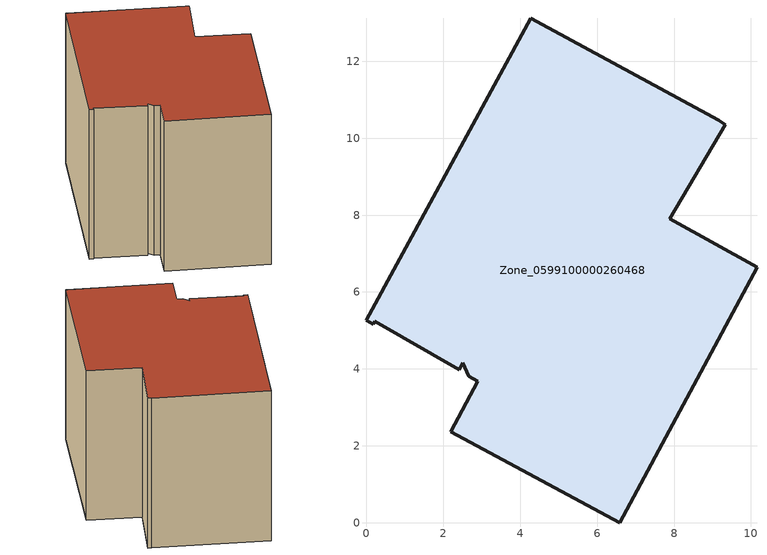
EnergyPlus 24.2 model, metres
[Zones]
Zone_0599100000260468
 floor ground (C_G): 2.65,3.81 2.51,4.15 2.41,3.97 0.21,5.23 0.17,5.17 0,5.26 4.28,13.12 9.17,10.46 9.33,10.35 7.89,7.9 10.16,6.64 6.59,0 2.19,2.36 2.9,3.68 z0
 wall outside (C_F): 10.16,6.64 7.89,7.9 9.33,10.35 9.17,10.46 4.28,13.12 0,5.26 0.17,5.17 0.21,5.23 2.41,3.97 2.51,4.15 2.65,3.81 2.9,3.68 2.19,2.36 6.59,0 10.16,6.64 z0:8.02
 roof outside (C_R): 2.51,4.15 2.65,3.81 2.9,3.68 2.19,2.36 6.59,0 10.16,6.64 7.89,7.9 9.33,10.35 9.17,10.46 4.28,13.12 0,5.26 0.17,5.17 0.21,5.23 2.41,3.97 z8.02
[BUILDING]
Pand.0599100000260468: North Axis=0; Terrain=City; Loads Convergence Tolerance Value=0.04; Temperature Convergence Tolerance Value=0.4; Solar Distribution=FullExterior; Maximum Number of Warmup Days=25; Minimum Number of Warmup Days=1
[Site:Location]
Rotterdam.The.Hague.AP_ZH_NLD Design_Conditions: Latitude=51.96; Longitude=4.45; Time Zone=1; Elevation=-4.5
[SITE:GROUNDTEMPERATURE:BUILDINGSURFACE]
18, 18, 18, 18, 18, 18, 18, 18, 18, 18, 18, 18
[MATERIAL] Thermal Absorptance=0.9; Solar Absorptance=0.7; Visible Absorptance=0.7
Name | Roughness | Thickness | Conductivity | Density | Specific Heat
G.TC.1975-1991 | MediumSmooth | 0.15 | 0.288461 | 540 | 1210
F.TC.1975-1991 | Rough | 0.3 | 0.230769 | 1920 | 840
R.TC.1975-1991 | MediumRough | 0.2 | 0.153846 | 1500 | 1000
[CONSTRUCTION]
C_G: G.TC.1975-1991
C_F: F.TC.1975-1991
C_R: R.TC.1975-1991
[ZONE]
Zone_0599100000260468: Type=1; Multiplier=1; Ceiling Height=Autocalculate; Volume=Autocalculate; Floor Area=autocalculate; Part of Total Floor Area=Yes
[ZONEINFILTRATION:DESIGNFLOWRATE]
Infil_Zone_0599100000260468: Zone or ZoneList or Space or SpaceList=Zone_0599100000260468; Schedule=AlwaysOn; Design Flow Rate Calculation Method=Flow/Area; Flow Rate per Floor Area=0.003; Constant Term Coefficient=1; Temperature Term Coefficient=0; Velocity Term Coefficient=0; Velocity Squared Term Coefficient=0
[HVACTEMPLATE:ZONE:IDEALLOADSAIRSYSTEM]
Zone_0599100000260468: Maximum Heating Supply Air Temperature=50; Minimum Cooling Supply Air Temperature=13; Maximum Heating Supply Air Humidity Ratio=0.0156; Minimum Cooling Supply Air Humidity Ratio=0.0077; Heating Limit=NoLimit; Cooling Limit=NoLimit; Dehumidification Control Type=ConstantSensibleHeatRatio; Cooling Sensible Heat Ratio=0.7; Dehumidification Setpoint=60; Humidification Control Type=None; Humidification Setpoint=30; Outdoor Air Method=None; Outdoor Air Flow Rate per Person=0.00944; Outdoor Air Flow Rate per Zone Floor Area=0; Outdoor Air Flow Rate per Zone=0; Demand Controlled Ventilation Type=None; Outdoor Air Economizer Type=NoEconomizer; Heat Recovery Type=None; Sensible Heat Recovery Effectiveness=0.7; Latent Heat Recovery Effectiveness=0.65
[ZONECONTROL:THERMOSTAT]
ThermostatControl_Zone_0599100000260468: Zone or ZoneList=Zone_0599100000260468; Control Type Schedule=DualSetpointControlType; Control 1=Thermostat_Zone_0599100000260468; Temperature Difference Between Cutout And Setpoint=0
[THERMOSTATSETPOINT:DUALSETPOINT]
Thermostat_Zone_0599100000260468: Heating Setpoint Temperature Schedule=HeatingSetpoint_Zone_0599100000260468; Cooling Setpoint Temperature Schedule=CoolingSetpoint_Zone_0599100000260468
[SCHEDULE:COMPACT]
HeatingSetpoint_Zone_0599100000260468: Through: 12/31, For: AllDays, Until: 24:00, 21
CoolingSetpoint_Zone_0599100000260468: Through: 12/31, For: AllDays, Until: 24:00, 24
DualSetpointControlType: Through: 12/31, For: AllDays, Until: 24:00, 4
AlwaysOn: Through: 12/31, For: AllDays, Until: 24:00, 1
